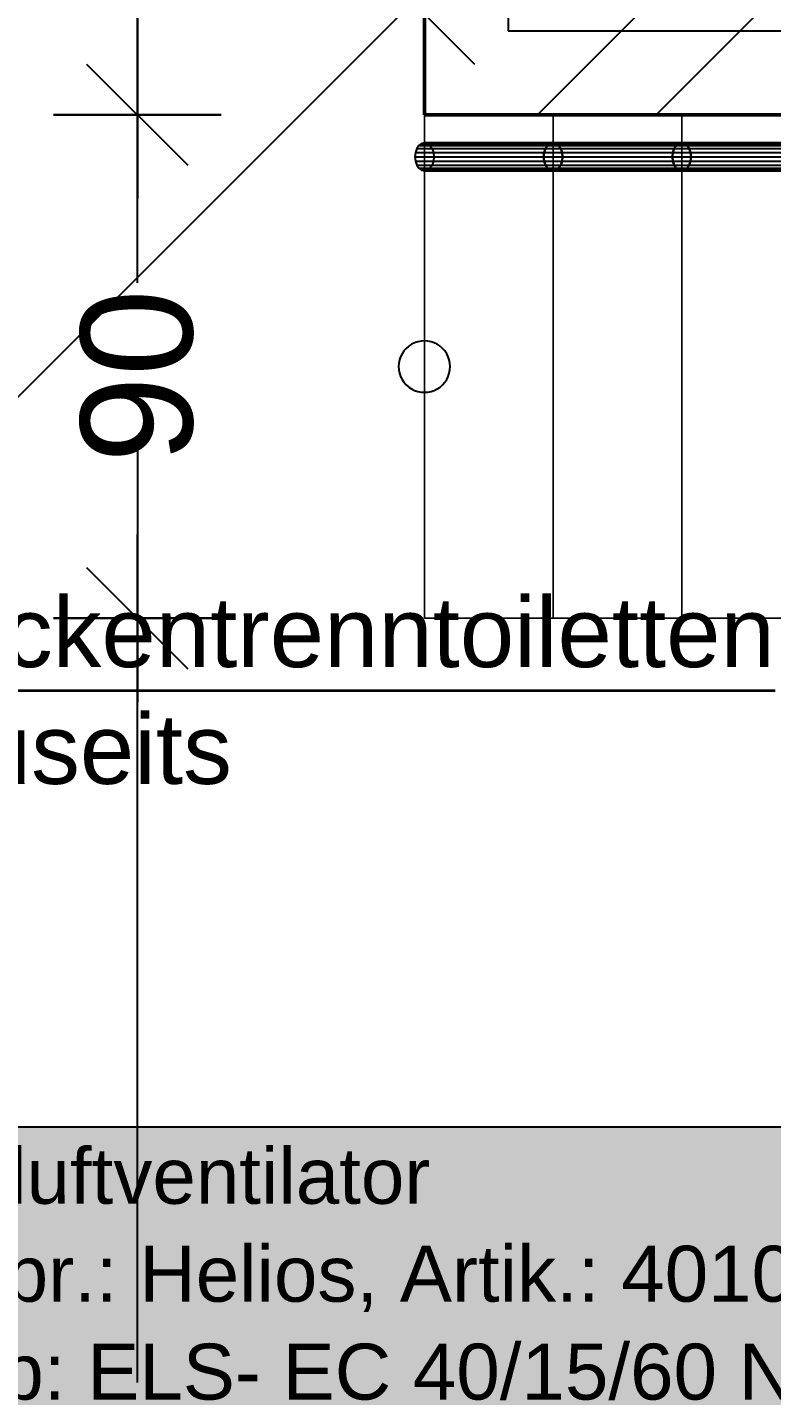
# Model space of a CAD drawing. Extents: x 0 to 756, y -25 to 420.
# Drawn here: x 202.41 to 229.02, y 71.29 to 120.21 of the extents above; entities that cross this region are included whole.
import ezdxf

# ---------------------------------------------------------------- set-up
doc = ezdxf.new("R2010")
doc.units = 0
doc.layers.get('0').update_dxf_attribs({"lineweight": 25})
doc.layers.get('DEFPOINTS').update_dxf_attribs({"lineweight": 25})
doc.layers.add('A_Geschossdecke', color=7, linetype='Continuous', lineweight=25, true_color=0x008080)
for name, color, linetype, lineweight in [('A_Innenwand', 7, 'Continuous', 25), ('L_Text', 7, 'Continuous', 25), ('S_Text', 7, 'Continuous', 35), ('Standard', 7, 'Continuous', 25), ('Treppe', 7, 'Continuous', 13), ('Wand Holz nicht tragend', 7, 'Continuous', 13)]:
    doc.layers.add(name, color=color, linetype=linetype, lineweight=lineweight)
doc.styles.get("Standard").update_dxf_attribs({"font": 'arial.ttf'})

# ---------------------------------------------------------------- blocks, each defined once
blk = doc.blocks.new('Referenz-A01I5YBJIE')
at = {"layer": 'DEFPOINTS', "color": 0, "linetype": 'Continuous', "lineweight": -2, "ltscale": 0.25}
for p, q in [((206.344, 117.078), (206.344, 117.078)), ((216.607, 117.078), (216.607, 117.078)), ((216.607, 117.078), (216.607, 117.078)), ((216.607, 117.078), (216.607, 117.078)), ((216.607, 117.078), (216.607, 117.078)), ((206.344, 99.078), (206.344, 99.078)), ((216.607, 99.078), (216.607, 99.078)), ((216.607, 99.078), (216.607, 99.078))]:
    blk.add_line(p, q, dxfattribs=at)
at = {"layer": 'Standard', "color": 0, "lineweight": -2}
for p, q in [((206.344, 117.078), (206.344, 123.182)), ((206.344, 123.078), (206.344, 114.078)), ((206.344, 111.078), (206.344, 120.078)), ((208.144, 115.278), (204.544, 118.878)), ((204.544, 118.878), (208.144, 115.278)), ((209.344, 117.078), (203.344, 117.078)), ((203.344, 117.078), (209.344, 117.078)), ((206.344, 114.089), (206.344, 117.078)), ((216.409, 115.982), (216.334, 115.872)), ((216.503, 116.053), (216.409, 115.982)), ((216.409, 115.982), (221.009, 115.982)), ((216.607, 116.078), (216.503, 116.053)), ((216.503, 116.053), (221.103, 116.053)), ((221.207, 116.078), (216.607, 116.078)), ((216.607, 116.078), (216.712, 116.053)), ((216.712, 116.053), (216.806, 115.982)), ((216.712, 116.053), (221.312, 116.053)), ((216.806, 115.982), (216.881, 115.872)), ((216.806, 115.982), (221.406, 115.982)), ((220.934, 115.872), (221.009, 115.982)), ((221.009, 115.982), (220.934, 115.872)), ((221.009, 115.982), (221.103, 116.053)), ((221.103, 116.053), (221.009, 115.982)), ((221.009, 115.982), (225.61, 115.982)), ((221.103, 116.053), (221.207, 116.078)), ((221.207, 116.078), (221.103, 116.053)), ((221.103, 116.053), (225.704, 116.053)), ((221.312, 116.053), (221.207, 116.078)), ((225.807, 116.078), (221.207, 116.078)), ((221.207, 116.078), (221.312, 116.053)), ((221.406, 115.982), (221.312, 116.053)), ((221.312, 116.053), (221.406, 115.982)), ((221.312, 116.053), (225.911, 116.053)), ((221.481, 115.872), (221.406, 115.982)), ((221.406, 115.982), (221.481, 115.872)), ((221.406, 115.982), (226.004, 115.982)), ((225.536, 115.872), (225.61, 115.982)), ((225.61, 115.982), (225.536, 115.872)), ((225.61, 115.982), (225.704, 116.053)), ((225.704, 116.053), (225.61, 115.982)), ((225.61, 115.982), (230.362, 115.982)), ((225.704, 116.053), (225.807, 116.078)), ((225.807, 116.078), (225.704, 116.053)), ((225.704, 116.053), (230.447, 116.053)), ((225.911, 116.053), (225.807, 116.078)), ((230.541, 116.078), (225.807, 116.078)), ((225.807, 116.078), (225.911, 116.053)), ((226.004, 115.982), (225.911, 116.053)), ((225.911, 116.053), (226.004, 115.982)), ((225.911, 116.053), (230.636, 116.053)), ((226.078, 115.872), (226.004, 115.982)), ((226.004, 115.982), (226.078, 115.872)), ((226.004, 115.982), (230.721, 115.982)), ((216.286, 115.732), (216.269, 115.578)), ((216.269, 115.578), (220.869, 115.578)), ((216.269, 115.578), (216.286, 115.423)), ((216.334, 115.872), (216.286, 115.732)), ((216.286, 115.732), (220.886, 115.732)), ((216.334, 115.872), (220.934, 115.872)), ((216.881, 115.872), (216.929, 115.732)), ((216.881, 115.872), (221.481, 115.872)), ((216.929, 115.732), (216.945, 115.578)), ((216.929, 115.732), (221.529, 115.732)), ((216.945, 115.578), (216.929, 115.423)), ((216.945, 115.578), (221.545, 115.578)), ((220.869, 115.578), (220.886, 115.732)), ((220.886, 115.732), (220.869, 115.578)), ((220.886, 115.423), (220.869, 115.578)), ((220.869, 115.578), (225.472, 115.578)), ((220.869, 115.578), (220.886, 115.423)), ((220.886, 115.732), (220.934, 115.872)), ((220.934, 115.872), (220.886, 115.732)), ((220.886, 115.732), (225.488, 115.732)), ((220.934, 115.872), (225.536, 115.872)), ((221.529, 115.732), (221.481, 115.872)), ((221.481, 115.872), (221.529, 115.732)), ((221.481, 115.872), (226.078, 115.872)), ((221.545, 115.578), (221.529, 115.732)), ((221.529, 115.732), (221.545, 115.578)), ((221.529, 115.732), (226.126, 115.732)), ((221.529, 115.423), (221.545, 115.578)), ((221.545, 115.578), (221.529, 115.423)), ((221.545, 115.578), (226.142, 115.578)), ((225.472, 115.578), (225.488, 115.732)), ((225.488, 115.732), (225.472, 115.578)), ((225.488, 115.423), (225.472, 115.578)), ((225.472, 115.578), (230.236, 115.578)), ((225.472, 115.578), (225.488, 115.423)), ((225.488, 115.732), (225.536, 115.872)), ((225.536, 115.872), (225.488, 115.732)), ((225.488, 115.732), (230.251, 115.732)), ((225.536, 115.872), (230.295, 115.872)), ((226.126, 115.732), (226.078, 115.872)), ((226.078, 115.872), (226.126, 115.732)), ((226.078, 115.872), (230.788, 115.872)), ((226.142, 115.578), (226.126, 115.732)), ((226.126, 115.732), (226.142, 115.578)), ((226.126, 115.732), (230.831, 115.732)), ((226.126, 115.423), (226.142, 115.578)), ((226.142, 115.578), (226.126, 115.423)), ((226.142, 115.578), (230.846, 115.578)), ((216.286, 115.423), (220.886, 115.423)), ((216.286, 115.423), (216.334, 115.284)), ((216.334, 115.284), (220.934, 115.284)), ((216.334, 115.284), (216.409, 115.173)), ((216.409, 115.173), (221.009, 115.173)), ((216.409, 115.173), (216.503, 115.102)), ((216.503, 115.102), (221.103, 115.102)), ((216.503, 115.102), (216.607, 115.078)), ((216.712, 115.102), (216.607, 115.078)), ((216.607, 115.078), (221.207, 115.078)), ((216.806, 115.173), (216.712, 115.102)), ((216.712, 115.102), (221.312, 115.102)), ((216.881, 115.284), (216.806, 115.173)), ((216.806, 115.173), (221.406, 115.173)), ((216.929, 115.423), (216.881, 115.284)), ((216.881, 115.284), (221.481, 115.284)), ((216.929, 115.423), (221.529, 115.423)), ((220.934, 115.284), (220.886, 115.423)), ((220.886, 115.423), (225.488, 115.423)), ((220.886, 115.423), (220.934, 115.284)), ((221.009, 115.173), (220.934, 115.284)), ((220.934, 115.284), (225.536, 115.284)), ((220.934, 115.284), (221.009, 115.173)), ((221.103, 115.102), (221.009, 115.173)), ((221.009, 115.173), (225.61, 115.173)), ((221.009, 115.173), (221.103, 115.102)), ((221.207, 115.078), (221.103, 115.102)), ((221.103, 115.102), (225.704, 115.102)), ((221.103, 115.102), (221.207, 115.078)), ((221.207, 115.078), (221.312, 115.102)), ((221.312, 115.102), (221.207, 115.078)), ((221.207, 115.078), (225.807, 115.078)), ((221.312, 115.102), (221.406, 115.173)), ((221.406, 115.173), (221.312, 115.102)), ((221.312, 115.102), (225.911, 115.102)), ((221.406, 115.173), (221.481, 115.284)), ((221.481, 115.284), (221.406, 115.173)), ((221.406, 115.173), (226.004, 115.173)), ((221.481, 115.284), (221.529, 115.423)), ((221.529, 115.423), (221.481, 115.284)), ((221.481, 115.284), (226.078, 115.284)), ((221.529, 115.423), (226.126, 115.423)), ((225.536, 115.284), (225.488, 115.423)), ((225.488, 115.423), (230.251, 115.423)), ((225.488, 115.423), (225.536, 115.284)), ((225.61, 115.173), (225.536, 115.284)), ((225.536, 115.284), (230.295, 115.284)), ((225.536, 115.284), (225.61, 115.173)), ((225.704, 115.102), (225.61, 115.173)), ((225.61, 115.173), (230.362, 115.173)), ((225.61, 115.173), (225.704, 115.102)), ((225.807, 115.078), (225.704, 115.102)), ((225.704, 115.102), (230.447, 115.102)), ((225.704, 115.102), (225.807, 115.078)), ((225.807, 115.078), (225.911, 115.102)), ((225.911, 115.102), (225.807, 115.078)), ((225.807, 115.078), (230.541, 115.078)), ((225.911, 115.102), (226.004, 115.173)), ((226.004, 115.173), (225.911, 115.102)), ((225.911, 115.102), (230.636, 115.102)), ((226.004, 115.173), (226.078, 115.284)), ((226.078, 115.284), (226.004, 115.173)), ((226.004, 115.173), (230.721, 115.173)), ((226.078, 115.284), (226.126, 115.423)), ((226.126, 115.423), (226.078, 115.284)), ((226.078, 115.284), (230.788, 115.284)), ((226.126, 115.423), (230.831, 115.423)), ((206.344, 105.078), (206.344, 96.078)), ((206.344, 93.078), (206.344, 102.078)), ((208.144, 97.278), (204.544, 100.878)), ((204.544, 100.878), (208.144, 97.278)), ((206.344, 99.078), (206.344, 100.889)), ((209.344, 99.078), (203.344, 99.078)), ((203.344, 99.078), (209.344, 99.078)), ((206.344, 71.76), (206.344, 99.078))]:
    blk.add_line(p, q, dxfattribs=at)
at = {"layer": 'Standard', "color": 0, "lineweight": 13}
for p, q in [((216.607, 117.078), (216.607, 99.078)), ((216.607, 99.078), (238.607, 99.078))]:
    blk.add_line(p, q, dxfattribs=at)
at = {"layer": 'Treppe', "color": 0}
for p, q in [((216.607, 117.078), (216.607, 99.078)), ((221.207, 117.078), (216.607, 117.078)), ((216.607, 99.078), (216.607, 117.078)), ((216.607, 117.078), (221.207, 117.078)), ((216.607, 117.078), (216.607, 117.078)), ((221.207, 117.078), (221.207, 99.078)), ((225.807, 117.078), (221.207, 117.078)), ((221.207, 99.078), (221.207, 117.078)), ((221.207, 117.078), (225.807, 117.078)), ((221.207, 117.078), (221.207, 117.078)), ((221.207, 99.078), (221.207, 117.078)), ((221.207, 117.078), (221.207, 99.078)), ((221.207, 117.078), (221.207, 117.078)), ((225.807, 117.078), (225.807, 99.078)), ((230.568, 117.078), (225.807, 117.078)), ((225.807, 117.078), (230.568, 117.078)), ((225.807, 99.078), (225.807, 117.078)), ((225.807, 117.078), (225.807, 117.078)), ((225.807, 99.078), (225.807, 117.078)), ((225.807, 117.078), (225.807, 99.078)), ((225.807, 117.078), (225.807, 117.078)), ((216.607, 99.078), (221.207, 99.078)), ((221.207, 99.078), (216.607, 99.078)), ((216.607, 99.078), (216.607, 99.078)), ((221.207, 99.078), (225.807, 99.078)), ((225.807, 99.078), (221.207, 99.078)), ((221.207, 99.078), (221.207, 99.078)), ((221.207, 99.078), (221.207, 99.078)), ((225.807, 99.078), (230.246, 99.078)), ((230.246, 99.078), (225.807, 99.078)), ((225.807, 99.078), (225.807, 99.078)), ((225.807, 99.078), (225.807, 99.078))]:
    blk.add_line(p, q, dxfattribs=at)
at = {"layer": 'Treppe', "color": 0, "lineweight": -2}
for p, q in [((215.877, 108.638), (215.81, 108.538)), ((215.957, 108.728), (215.877, 108.638)), ((216.047, 108.808), (215.957, 108.728)), ((216.147, 108.875), (216.047, 108.808)), ((216.255, 108.928), (216.147, 108.875)), ((216.369, 108.967), (216.255, 108.928)), ((216.487, 108.99), (216.369, 108.967)), ((216.607, 108.998), (216.487, 108.99)), ((216.727, 108.99), (216.607, 108.998)), ((216.845, 108.967), (216.727, 108.99)), ((216.959, 108.928), (216.845, 108.967)), ((217.067, 108.875), (216.959, 108.928)), ((217.167, 108.808), (217.067, 108.875)), ((217.258, 108.728), (217.167, 108.808)), ((217.337, 108.638), (217.258, 108.728)), ((217.404, 108.538), (217.337, 108.638)), ((215.695, 108.198), (215.687, 108.078)), ((215.719, 108.316), (215.695, 108.198)), ((215.757, 108.43), (215.719, 108.316)), ((215.81, 108.538), (215.757, 108.43)), ((217.457, 108.43), (217.404, 108.538)), ((217.496, 108.316), (217.457, 108.43)), ((217.519, 108.198), (217.496, 108.316)), ((217.527, 108.078), (217.519, 108.198)), ((215.687, 108.078), (215.695, 107.958)), ((215.695, 107.958), (215.719, 107.84)), ((215.719, 107.84), (215.757, 107.726)), ((215.757, 107.726), (215.81, 107.618)), ((217.404, 107.618), (217.457, 107.726)), ((217.457, 107.726), (217.496, 107.84)), ((217.496, 107.84), (217.519, 107.958)), ((217.519, 107.958), (217.527, 108.078)), ((215.81, 107.618), (215.877, 107.518)), ((215.877, 107.518), (215.957, 107.427)), ((215.957, 107.427), (216.047, 107.348)), ((216.047, 107.348), (216.147, 107.281)), ((216.147, 107.281), (216.255, 107.228)), ((216.255, 107.228), (216.369, 107.189)), ((216.369, 107.189), (216.487, 107.166)), ((216.487, 107.166), (216.607, 107.158)), ((216.607, 107.158), (216.727, 107.166)), ((216.727, 107.166), (216.845, 107.189)), ((216.845, 107.189), (216.959, 107.228)), ((216.959, 107.228), (217.067, 107.281)), ((217.067, 107.281), (217.167, 107.348)), ((217.167, 107.348), (217.258, 107.427)), ((217.258, 107.427), (217.337, 107.518)), ((217.337, 107.518), (217.404, 107.618))]:
    blk.add_line(p, q, dxfattribs=at)
at = {"layer": 'Wand Holz nicht tragend', "color": 0, "lineweight": 50}
for p, q in [((216.607, 121.078), (216.607, 117.078)), ((216.607, 117.078), (216.607, 121.078)), ((216.607, 117.078), (296.607, 117.078)), ((296.607, 117.078), (216.607, 117.078)), ((216.607, 117.078), (216.607, 117.078))]:
    blk.add_line(p, q, dxfattribs=at)
at = {"layer": 'Standard', "color": 0, "lineweight": -2, "insert": (204.312, 104.63), "char_height": 4, "attachment_point": 1, "rotation": 90}
blk.add_mtext('{\\fArial;90}', dxfattribs=at)
blk = doc.blocks.new('Wand-A01I5YCXIE', base_point=(216.607, 117.078))
at = {"color": 0, "lineweight": -2}
for p, q in [((224.65, 121.078), (220.65, 117.078)), ((228.892, 121.078), (224.892, 117.078))]:
    blk.add_line(p, q, dxfattribs=at)
at = {"color": 0, "linetype": 'ByBlock', "lineweight": -2, "ltscale": 0.25}
blk.add_line((256.607, 117.078), (216.607, 117.078), dxfattribs=at)
blk = doc.blocks.new('Wand-A01I5YDBIE', base_point=(216.607, 117.078))
at = {"color": 0, "linetype": 'ByBlock', "lineweight": -2, "ltscale": 0.25}
blk.add_line((216.607, 117.078), (216.607, 122.563), dxfattribs=at)
at = {"color": 0, "lineweight": -2}
blk.add_line((218.409, 118.88), (216.607, 120.682), dxfattribs=at)
blk = doc.blocks.new('Bauteilbeschriftung-A01I5YE7IE', base_point=(197.675, 70.396))
at = {"color": 0, "linetype": 'ByBlock', "lineweight": -2, "ltscale": 0.25}
blk.add_line((232.701, 80.896), (251.507, 97.078), dxfattribs=at)
at = {"color": 0, "lineweight": -2}
for p, q in [((197.675, 80.896), (232.701, 80.896)), ((197.675, 70.396), (197.675, 80.896)), ((232.701, 80.896), (232.701, 70.396)), ((232.701, 70.396), (197.675, 70.396))]:
    blk.add_line(p, q, dxfattribs=at)
at = {"color": 0, "linetype": 'ByBlock', "lineweight": -2, "ltscale": 0.25}
for points in [[(250.725, 96.077), (249.73, 96.077), (251.507, 97.078)], [(250.252, 95.47), (250.725, 96.077), (249.73, 96.077)]]:
    blk.add_solid(points, dxfattribs=at)
at = {"color": 7, "linetype": 'ByBlock', "lineweight": -2, "ltscale": 0.25, "true_color": 0xffffff}
for points in [[(197.675, 70.396), (232.701, 70.396), (197.675, 80.896)], [(232.701, 70.396), (197.675, 80.896), (232.701, 80.896)]]:
    blk.add_solid(points, dxfattribs=at)
at = {"color": 0, "linetype": 'ByBlock', "lineweight": -2, "ltscale": 0.25, "char_height": 2, "attachment_point": 1}
for s, insert in [('{\\fArial;Abluftventilator}', (198.342, 80.146)), ('{\\fArial;Fabr.: Helios, Artik.: 40102}', (198.342, 76.646)), ('{\\fArial;Typ: ELS- EC 40/15/60 NC}', (198.342, 73.146))]:
    blk.add_mtext(s, dxfattribs=dict(at, insert=insert))
blk = doc.blocks.new('Geschossdecke-A01I5YL5IE', base_point=(119.607, 24.521))
at = {"color": 0, "linetype": 'ByBlock', "lineweight": -2, "ltscale": 0.25}
for p, q in [((219.607, 258.578), (219.607, 120.078)), ((219.607, 120.078), (297.607, 120.078))]:
    blk.add_line(p, q, dxfattribs=at)
at = {"color": 0, "lineweight": -2}
blk.add_line((119.607, 24.521), (219.607, 124.521), dxfattribs=at)

msp = doc.modelspace()

# ---------------------------------------------------------------- linework, layer by layer
at = {"layer": 'S_Text', "color": 1, "ltscale": 0.35, "true_color": 0xff0000}
msp.add_line((195.498, 96.5), (229.151, 96.5), dxfattribs=at)

# ---------------------------------------------------------------- block references
at = {"color": 8, "lineweight": 25, "ltscale": 0.25, "true_color": 0x808080}
msp.add_blockref('Referenz-A01I5YBJIE', (0, 0), dxfattribs=at)
at = {"layer": 'A_Geschossdecke', "ltscale": 0.25}
msp.add_blockref('Geschossdecke-A01I5YL5IE', (119.607, 24.521), dxfattribs=at)
at = {"layer": 'A_Innenwand', "ltscale": 0.25}
for name in ['Wand-A01I5YDBIE', 'Wand-A01I5YCXIE']:
    msp.add_blockref(name, (216.607, 117.078), dxfattribs=at)
at = {"layer": 'L_Text', "color": 7, "ltscale": 0.25}
msp.add_blockref('Bauteilbeschriftung-A01I5YE7IE', (197.675, 70.396), dxfattribs=at)

# ---------------------------------------------------------------- texts
at = {"layer": 'S_Text', "color": 1, "ltscale": 0.35, "true_color": 0xff0000, "char_height": 2.5, "attachment_point": 1}
for s, insert in [('{\\fArial;Trockentrenntoiletten}', (196.331, 99.833)), ('{\\fArial;Bauseits}', (196.331, 95.658))]:
    msp.add_mtext(s, dxfattribs=dict(at, insert=insert))

doc.saveas('drawing.dxf')
